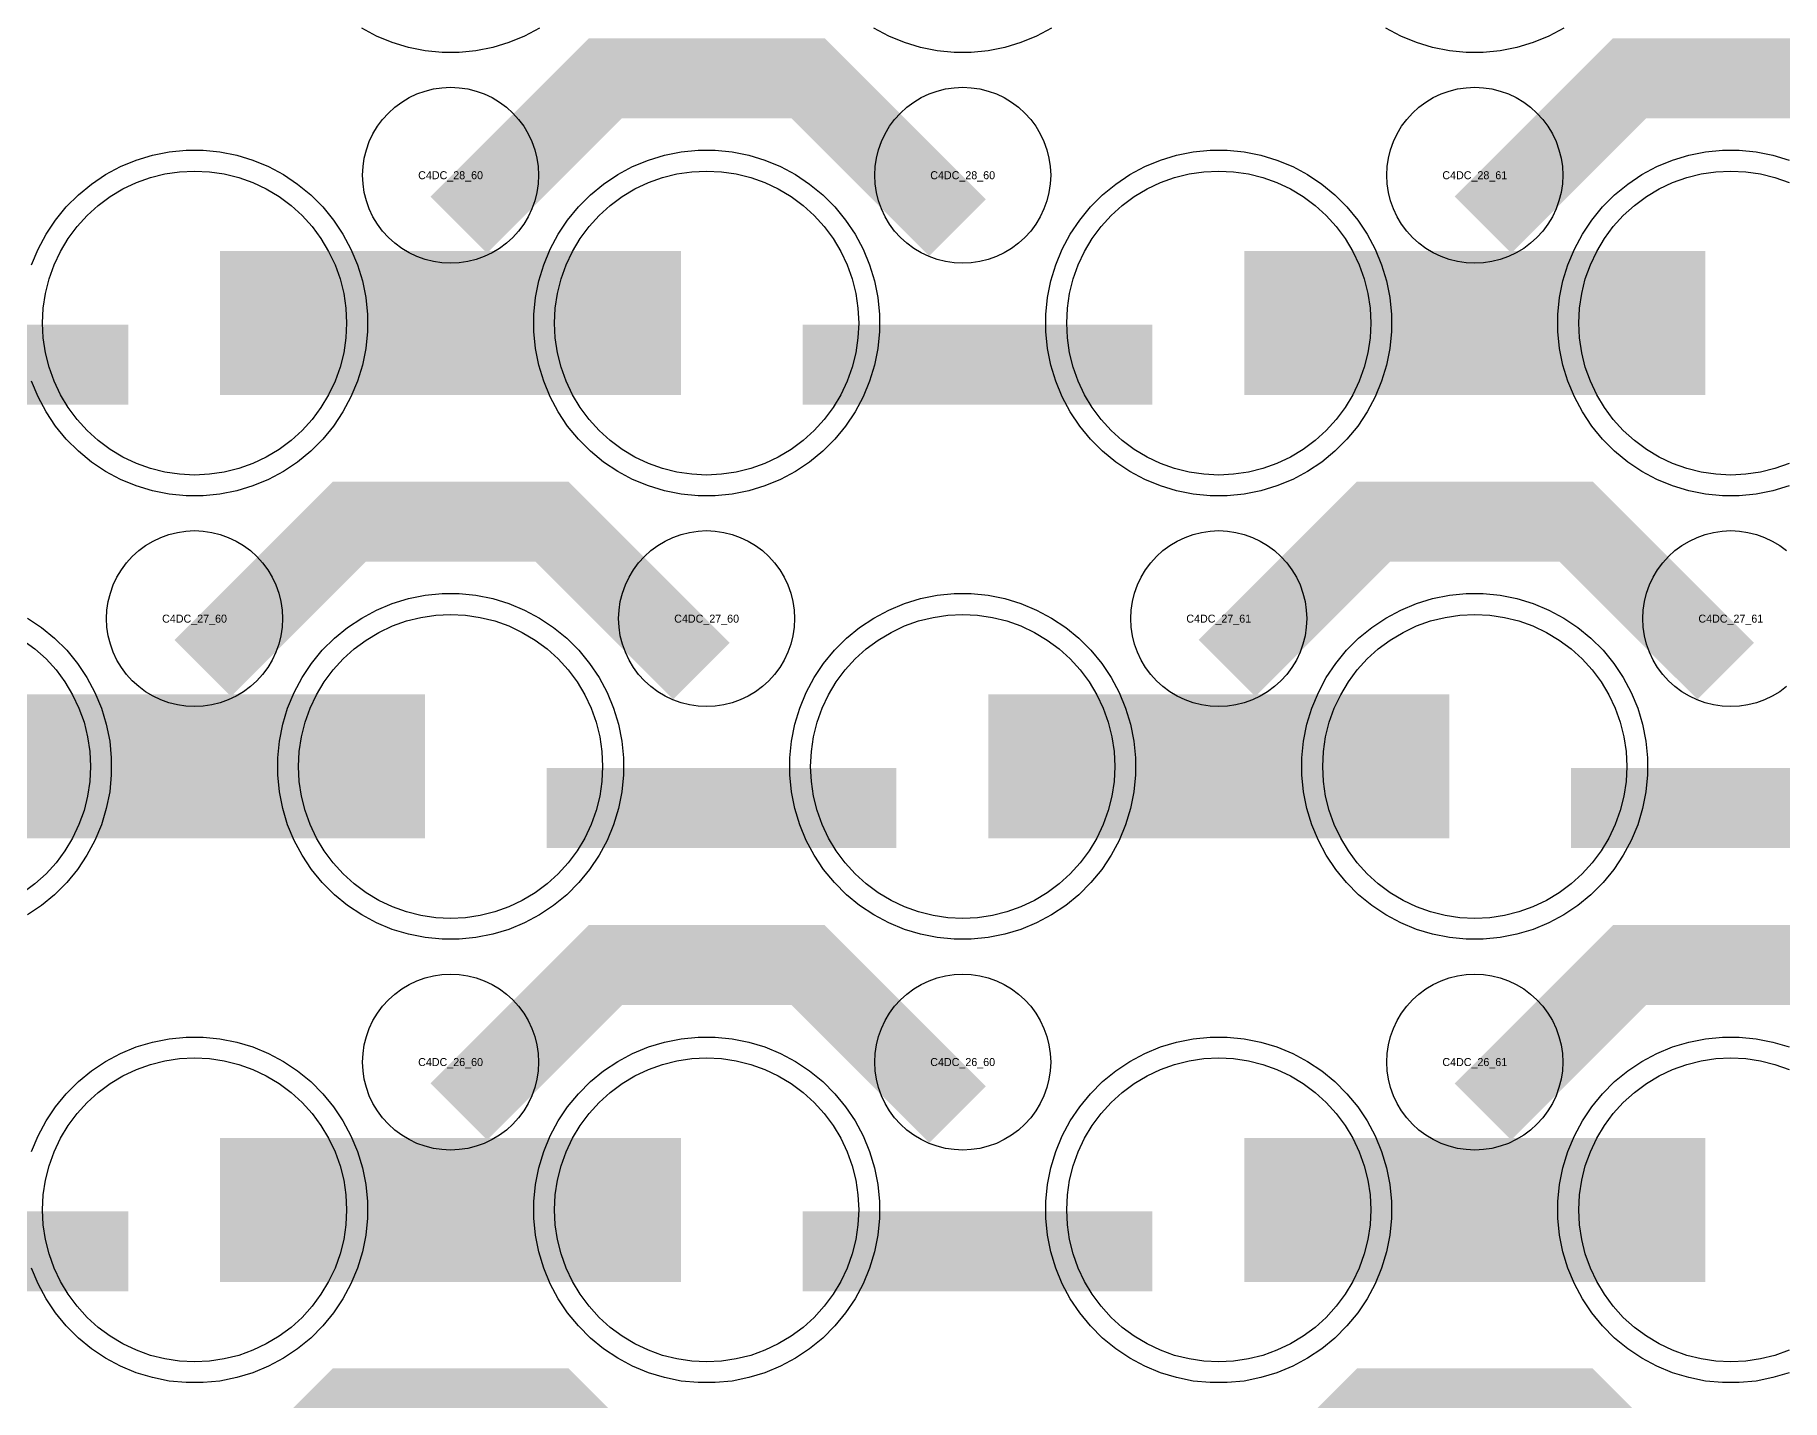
# Model space of a CAD drawing. Extents: x -11880 to 11880, y -14992 to 14992.
# Drawn here: x 7150 to 7696, y -11296 to -10870 of the extents above; entities that cross this region are included whole.
import ezdxf
from ezdxf.enums import TextEntityAlignment as Align

# ---------------------------------------------------------------- set-up
doc = ezdxf.new("R2010")
doc.units = 0
doc.header["$MEASUREMENT"] = 0
for name, color, linetype in [('GDS_775_DT_237', 138, 'CONTINUOUS'), ('RDL1_FS', 34, 'CONTINUOUS'), ('RDL_BS', 160, 'CONTINUOUS')]:
    doc.layers.add(name, color=color, linetype=linetype)

msp = doc.modelspace()

# ---------------------------------------------------------------- linework, layer by layer
at = {"layer": 'RDL1_FS', "color": 241, "true_color": 0xf7abae}
for points in [[(7200, -11007.279), (7195.343, -11007.05), (7190.732, -11006.366), (7186.209, -11005.234), (7181.819, -11003.662), (7177.605, -11001.67), (7173.605, -10999.272), (7169.86, -10996.494), (7166.406, -10993.364), (7163.276, -10989.91), (7160.498, -10986.165), (7158.1, -10982.165), (7156.108, -10977.951), (7154.536, -10973.561), (7153.404, -10969.038), (7152.72, -10964.427), (7152.491, -10959.77), (7152.72, -10955.113), (7153.404, -10950.502), (7154.536, -10945.979), (7156.108, -10941.589), (7158.1, -10937.375), (7160.498, -10933.375), (7163.276, -10929.63), (7166.406, -10926.176), (7169.86, -10923.046), (7173.605, -10920.268), (7177.605, -10917.87), (7181.819, -10915.878), (7186.209, -10914.306), (7190.732, -10913.174), (7195.343, -10912.49), (7200, -10912.261), (7204.657, -10912.49), (7209.268, -10913.174), (7213.791, -10914.306), (7218.181, -10915.878), (7222.395, -10917.87), (7226.395, -10920.268), (7230.14, -10923.046), (7233.594, -10926.176), (7236.724, -10929.63), (7239.502, -10933.375), (7241.9, -10937.375), (7243.892, -10941.589), (7245.464, -10945.979), (7246.596, -10950.502), (7247.28, -10955.113), (7247.509, -10959.77), (7247.28, -10964.427), (7246.596, -10969.038), (7245.464, -10973.561), (7243.892, -10977.951), (7241.9, -10982.165), (7239.502, -10986.165), (7236.724, -10989.91), (7233.594, -10993.364), (7230.14, -10996.494), (7226.395, -10999.272), (7222.395, -11001.67), (7218.181, -11003.662), (7213.791, -11005.234), (7209.268, -11006.366), (7204.657, -11007.05)], [(7360, -11007.279), (7355.343, -11007.05), (7350.732, -11006.366), (7346.209, -11005.234), (7341.819, -11003.662), (7337.605, -11001.67), (7333.605, -10999.272), (7329.86, -10996.494), (7326.406, -10993.364), (7323.276, -10989.91), (7320.498, -10986.165), (7318.1, -10982.165), (7316.108, -10977.951), (7314.536, -10973.561), (7313.404, -10969.038), (7312.72, -10964.427), (7312.491, -10959.77), (7312.72, -10955.113), (7313.404, -10950.502), (7314.536, -10945.979), (7316.108, -10941.589), (7318.1, -10937.375), (7320.498, -10933.375), (7323.276, -10929.63), (7326.406, -10926.176), (7329.86, -10923.046), (7333.605, -10920.268), (7337.605, -10917.87), (7341.819, -10915.878), (7346.209, -10914.306), (7350.732, -10913.174), (7355.343, -10912.49), (7360, -10912.261), (7364.657, -10912.49), (7369.268, -10913.174), (7373.791, -10914.306), (7378.181, -10915.878), (7382.395, -10917.87), (7386.395, -10920.268), (7390.14, -10923.046), (7393.594, -10926.176), (7396.724, -10929.63), (7399.502, -10933.375), (7401.9, -10937.375), (7403.892, -10941.589), (7405.464, -10945.979), (7406.596, -10950.502), (7407.28, -10955.113), (7407.509, -10959.77), (7407.28, -10964.427), (7406.596, -10969.038), (7405.464, -10973.561), (7403.892, -10977.951), (7401.9, -10982.165), (7399.502, -10986.165), (7396.724, -10989.91), (7393.594, -10993.364), (7390.14, -10996.494), (7386.395, -10999.272), (7382.395, -11001.67), (7378.181, -11003.662), (7373.791, -11005.234), (7369.268, -11006.366), (7364.657, -11007.05)], [(7520, -11007.279), (7515.343, -11007.05), (7510.732, -11006.366), (7506.209, -11005.234), (7501.819, -11003.662), (7497.605, -11001.67), (7493.605, -10999.272), (7489.86, -10996.494), (7486.406, -10993.364), (7483.276, -10989.91), (7480.498, -10986.165), (7478.1, -10982.165), (7476.108, -10977.951), (7474.536, -10973.561), (7473.404, -10969.038), (7472.72, -10964.427), (7472.491, -10959.77), (7472.72, -10955.113), (7473.404, -10950.502), (7474.536, -10945.979), (7476.108, -10941.589), (7478.1, -10937.375), (7480.498, -10933.375), (7483.276, -10929.63), (7486.406, -10926.176), (7489.86, -10923.046), (7493.605, -10920.268), (7497.605, -10917.87), (7501.819, -10915.878), (7506.209, -10914.306), (7510.732, -10913.174), (7515.343, -10912.49), (7520, -10912.261), (7524.657, -10912.49), (7529.268, -10913.174), (7533.791, -10914.306), (7538.181, -10915.878), (7542.395, -10917.87), (7546.395, -10920.268), (7550.14, -10923.046), (7553.594, -10926.176), (7556.724, -10929.63), (7559.502, -10933.375), (7561.9, -10937.375), (7563.892, -10941.589), (7565.464, -10945.979), (7566.596, -10950.502), (7567.28, -10955.113), (7567.509, -10959.77), (7567.28, -10964.427), (7566.596, -10969.038), (7565.464, -10973.561), (7563.892, -10977.951), (7561.9, -10982.165), (7559.502, -10986.165), (7556.724, -10989.91), (7553.594, -10993.364), (7550.14, -10996.494), (7546.395, -10999.272), (7542.395, -11001.67), (7538.181, -11003.662), (7533.791, -11005.234), (7529.268, -11006.366), (7524.657, -11007.05)], [(7280, -11145.844), (7275.343, -11145.615), (7270.732, -11144.931), (7266.209, -11143.799), (7261.819, -11142.227), (7257.605, -11140.235), (7253.605, -11137.837), (7249.86, -11135.059), (7246.406, -11131.929), (7243.276, -11128.475), (7240.498, -11124.73), (7238.1, -11120.73), (7236.108, -11116.516), (7234.536, -11112.126), (7233.404, -11107.603), (7232.72, -11102.992), (7232.491, -11098.335), (7232.72, -11093.678), (7233.404, -11089.067), (7234.536, -11084.544), (7236.108, -11080.154), (7238.1, -11075.94), (7240.498, -11071.94), (7243.276, -11068.195), (7246.406, -11064.741), (7249.86, -11061.611), (7253.605, -11058.833), (7257.605, -11056.435), (7261.819, -11054.443), (7266.209, -11052.871), (7270.732, -11051.739), (7275.343, -11051.055), (7280, -11050.826), (7284.657, -11051.055), (7289.268, -11051.739), (7293.791, -11052.871), (7298.181, -11054.443), (7302.395, -11056.435), (7306.395, -11058.833), (7310.14, -11061.611), (7313.594, -11064.741), (7316.724, -11068.195), (7319.502, -11071.94), (7321.9, -11075.94), (7323.892, -11080.154), (7325.464, -11084.544), (7326.596, -11089.067), (7327.28, -11093.678), (7327.509, -11098.335), (7327.28, -11102.992), (7326.596, -11107.603), (7325.464, -11112.126), (7323.892, -11116.516), (7321.9, -11120.73), (7319.502, -11124.73), (7316.724, -11128.475), (7313.594, -11131.929), (7310.14, -11135.059), (7306.395, -11137.837), (7302.395, -11140.235), (7298.181, -11142.227), (7293.791, -11143.799), (7289.268, -11144.931), (7284.657, -11145.615)], [(7440, -11145.844), (7435.343, -11145.615), (7430.732, -11144.931), (7426.209, -11143.799), (7421.819, -11142.227), (7417.605, -11140.235), (7413.605, -11137.837), (7409.86, -11135.059), (7406.406, -11131.929), (7403.276, -11128.475), (7400.498, -11124.73), (7398.1, -11120.73), (7396.108, -11116.516), (7394.536, -11112.126), (7393.404, -11107.603), (7392.72, -11102.992), (7392.491, -11098.335), (7392.72, -11093.678), (7393.404, -11089.067), (7394.536, -11084.544), (7396.108, -11080.154), (7398.1, -11075.94), (7400.498, -11071.94), (7403.276, -11068.195), (7406.406, -11064.741), (7409.86, -11061.611), (7413.605, -11058.833), (7417.605, -11056.435), (7421.819, -11054.443), (7426.209, -11052.871), (7430.732, -11051.739), (7435.343, -11051.055), (7440, -11050.826), (7444.657, -11051.055), (7449.268, -11051.739), (7453.791, -11052.871), (7458.181, -11054.443), (7462.395, -11056.435), (7466.395, -11058.833), (7470.14, -11061.611), (7473.594, -11064.741), (7476.724, -11068.195), (7479.502, -11071.94), (7481.9, -11075.94), (7483.892, -11080.154), (7485.464, -11084.544), (7486.596, -11089.067), (7487.28, -11093.678), (7487.509, -11098.335), (7487.28, -11102.992), (7486.596, -11107.603), (7485.464, -11112.126), (7483.892, -11116.516), (7481.9, -11120.73), (7479.502, -11124.73), (7476.724, -11128.475), (7473.594, -11131.929), (7470.14, -11135.059), (7466.395, -11137.837), (7462.395, -11140.235), (7458.181, -11142.227), (7453.791, -11143.799), (7449.268, -11144.931), (7444.657, -11145.615)], [(7600, -11145.844), (7595.343, -11145.615), (7590.732, -11144.931), (7586.209, -11143.799), (7581.819, -11142.227), (7577.605, -11140.235), (7573.605, -11137.837), (7569.86, -11135.059), (7566.406, -11131.929), (7563.276, -11128.475), (7560.498, -11124.73), (7558.1, -11120.73), (7556.108, -11116.516), (7554.536, -11112.126), (7553.404, -11107.603), (7552.72, -11102.992), (7552.491, -11098.335), (7552.72, -11093.678), (7553.404, -11089.067), (7554.536, -11084.544), (7556.108, -11080.154), (7558.1, -11075.94), (7560.498, -11071.94), (7563.276, -11068.195), (7566.406, -11064.741), (7569.86, -11061.611), (7573.605, -11058.833), (7577.605, -11056.435), (7581.819, -11054.443), (7586.209, -11052.871), (7590.732, -11051.739), (7595.343, -11051.055), (7600, -11050.826), (7604.657, -11051.055), (7609.268, -11051.739), (7613.791, -11052.871), (7618.181, -11054.443), (7622.395, -11056.435), (7626.395, -11058.833), (7630.14, -11061.611), (7633.594, -11064.741), (7636.724, -11068.195), (7639.502, -11071.94), (7641.9, -11075.94), (7643.892, -11080.154), (7645.464, -11084.544), (7646.596, -11089.067), (7647.28, -11093.678), (7647.509, -11098.335), (7647.28, -11102.992), (7646.596, -11107.603), (7645.464, -11112.126), (7643.892, -11116.516), (7641.9, -11120.73), (7639.502, -11124.73), (7636.724, -11128.475), (7633.594, -11131.929), (7630.14, -11135.059), (7626.395, -11137.837), (7622.395, -11140.235), (7618.181, -11142.227), (7613.791, -11143.799), (7609.268, -11144.931), (7604.657, -11145.615)]]:
    msp.add_lwpolyline(points, close=True, dxfattribs=at)
for points in [[(7698.181, -11003.662), (7693.791, -11005.234), (7689.268, -11006.366), (7684.657, -11007.05), (7680, -11007.279), (7675.343, -11007.05), (7670.732, -11006.366), (7666.209, -11005.234), (7661.819, -11003.662), (7657.605, -11001.67), (7653.605, -10999.272), (7649.86, -10996.494), (7646.406, -10993.364), (7643.276, -10989.91), (7640.498, -10986.165), (7638.1, -10982.165), (7636.108, -10977.951), (7634.536, -10973.561), (7633.404, -10969.038), (7632.72, -10964.427), (7632.491, -10959.77), (7632.72, -10955.113), (7633.404, -10950.502), (7634.536, -10945.979), (7636.108, -10941.589), (7638.1, -10937.375), (7640.498, -10933.375), (7643.276, -10929.63), (7646.406, -10926.176), (7649.86, -10923.046), (7653.605, -10920.268), (7657.605, -10917.87), (7661.819, -10915.878), (7666.209, -10914.306), (7670.732, -10913.174), (7675.343, -10912.49), (7680, -10912.261), (7684.657, -10912.49), (7689.268, -10913.174), (7693.791, -10914.306), (7698.181, -10915.878)], [(7146.395, -11058.833), (7150.14, -11061.611), (7153.594, -11064.741), (7156.724, -11068.195), (7159.502, -11071.94), (7161.9, -11075.94), (7163.892, -11080.154), (7165.464, -11084.544), (7166.596, -11089.067), (7167.28, -11093.678), (7167.509, -11098.335), (7167.28, -11102.992), (7166.596, -11107.603), (7165.464, -11112.126), (7163.892, -11116.516), (7161.9, -11120.73), (7159.502, -11124.73), (7156.724, -11128.475), (7153.594, -11131.929), (7150.14, -11135.059), (7146.395, -11137.837)]]:
    msp.add_lwpolyline(points, dxfattribs=at)
for points in [[(7208.002, -10959.77, 45, 45, 0), (7280.002, -10959.77, 45, 45, 0)], [(7280.002, -10959.77, 45, 45, 0), (7352.002, -10959.77, 45, 45, 0)], [(7528.002, -10959.77, 45, 45, 0), (7600.002, -10959.77, 45, 45, 0)], [(7600.002, -10959.77, 45, 45, 0), (7672.002, -10959.77, 45, 45, 0)], [(7128.002, -11098.335, 45, 45, 0), (7200.002, -11098.335, 45, 45, 0)], [(7200.002, -11098.335, 45, 45, 0), (7272.002, -11098.335, 45, 45, 0)], [(7448.002, -11098.335, 45, 45, 0), (7520.002, -11098.335, 45, 45, 0)], [(7520.002, -11098.335, 45, 45, 0), (7592.002, -11098.335, 45, 45, 0)]]:
    msp.add_lwpolyline(points, format="xyseb", dxfattribs=at)
at = {"layer": 'RDL1_FS'}
for points in [[(7200, -11284.409), (7195.343, -11284.18), (7190.732, -11283.496), (7186.209, -11282.364), (7181.819, -11280.792), (7177.605, -11278.8), (7173.605, -11276.402), (7169.86, -11273.624), (7166.406, -11270.494), (7163.276, -11267.04), (7160.498, -11263.295), (7158.1, -11259.295), (7156.108, -11255.081), (7154.536, -11250.691), (7153.404, -11246.168), (7152.72, -11241.557), (7152.491, -11236.9), (7152.72, -11232.243), (7153.404, -11227.632), (7154.536, -11223.109), (7156.108, -11218.719), (7158.1, -11214.505), (7160.498, -11210.505), (7163.276, -11206.76), (7166.406, -11203.306), (7169.86, -11200.176), (7173.605, -11197.398), (7177.605, -11195), (7181.819, -11193.008), (7186.209, -11191.436), (7190.732, -11190.304), (7195.343, -11189.62), (7200, -11189.391), (7204.657, -11189.62), (7209.268, -11190.304), (7213.791, -11191.436), (7218.181, -11193.008), (7222.395, -11195), (7226.395, -11197.398), (7230.14, -11200.176), (7233.594, -11203.306), (7236.724, -11206.76), (7239.502, -11210.505), (7241.9, -11214.505), (7243.892, -11218.719), (7245.464, -11223.109), (7246.596, -11227.632), (7247.28, -11232.243), (7247.509, -11236.9), (7247.28, -11241.557), (7246.596, -11246.168), (7245.464, -11250.691), (7243.892, -11255.081), (7241.9, -11259.295), (7239.502, -11263.295), (7236.724, -11267.04), (7233.594, -11270.494), (7230.14, -11273.624), (7226.395, -11276.402), (7222.395, -11278.8), (7218.181, -11280.792), (7213.791, -11282.364), (7209.268, -11283.496), (7204.657, -11284.18)], [(7360, -11284.409), (7355.343, -11284.18), (7350.732, -11283.496), (7346.209, -11282.364), (7341.819, -11280.792), (7337.605, -11278.8), (7333.605, -11276.402), (7329.86, -11273.624), (7326.406, -11270.494), (7323.276, -11267.04), (7320.498, -11263.295), (7318.1, -11259.295), (7316.108, -11255.081), (7314.536, -11250.691), (7313.404, -11246.168), (7312.72, -11241.557), (7312.491, -11236.9), (7312.72, -11232.243), (7313.404, -11227.632), (7314.536, -11223.109), (7316.108, -11218.719), (7318.1, -11214.505), (7320.498, -11210.505), (7323.276, -11206.76), (7326.406, -11203.306), (7329.86, -11200.176), (7333.605, -11197.398), (7337.605, -11195), (7341.819, -11193.008), (7346.209, -11191.436), (7350.732, -11190.304), (7355.343, -11189.62), (7360, -11189.391), (7364.657, -11189.62), (7369.268, -11190.304), (7373.791, -11191.436), (7378.181, -11193.008), (7382.395, -11195), (7386.395, -11197.398), (7390.14, -11200.176), (7393.594, -11203.306), (7396.724, -11206.76), (7399.502, -11210.505), (7401.9, -11214.505), (7403.892, -11218.719), (7405.464, -11223.109), (7406.596, -11227.632), (7407.28, -11232.243), (7407.509, -11236.9), (7407.28, -11241.557), (7406.596, -11246.168), (7405.464, -11250.691), (7403.892, -11255.081), (7401.9, -11259.295), (7399.502, -11263.295), (7396.724, -11267.04), (7393.594, -11270.494), (7390.14, -11273.624), (7386.395, -11276.402), (7382.395, -11278.8), (7378.181, -11280.792), (7373.791, -11282.364), (7369.268, -11283.496), (7364.657, -11284.18)], [(7520, -11284.409), (7515.343, -11284.18), (7510.732, -11283.496), (7506.209, -11282.364), (7501.819, -11280.792), (7497.605, -11278.8), (7493.605, -11276.402), (7489.86, -11273.624), (7486.406, -11270.494), (7483.276, -11267.04), (7480.498, -11263.295), (7478.1, -11259.295), (7476.108, -11255.081), (7474.536, -11250.691), (7473.404, -11246.168), (7472.72, -11241.557), (7472.491, -11236.9), (7472.72, -11232.243), (7473.404, -11227.632), (7474.536, -11223.109), (7476.108, -11218.719), (7478.1, -11214.505), (7480.498, -11210.505), (7483.276, -11206.76), (7486.406, -11203.306), (7489.86, -11200.176), (7493.605, -11197.398), (7497.605, -11195), (7501.819, -11193.008), (7506.209, -11191.436), (7510.732, -11190.304), (7515.343, -11189.62), (7520, -11189.391), (7524.657, -11189.62), (7529.268, -11190.304), (7533.791, -11191.436), (7538.181, -11193.008), (7542.395, -11195), (7546.395, -11197.398), (7550.14, -11200.176), (7553.594, -11203.306), (7556.724, -11206.76), (7559.502, -11210.505), (7561.9, -11214.505), (7563.892, -11218.719), (7565.464, -11223.109), (7566.596, -11227.632), (7567.28, -11232.243), (7567.509, -11236.9), (7567.28, -11241.557), (7566.596, -11246.168), (7565.464, -11250.691), (7563.892, -11255.081), (7561.9, -11259.295), (7559.502, -11263.295), (7556.724, -11267.04), (7553.594, -11270.494), (7550.14, -11273.624), (7546.395, -11276.402), (7542.395, -11278.8), (7538.181, -11280.792), (7533.791, -11282.364), (7529.268, -11283.496), (7524.657, -11284.18)]]:
    msp.add_lwpolyline(points, close=True, dxfattribs=at)
msp.add_lwpolyline([(7698.181, -11280.792), (7693.791, -11282.364), (7689.268, -11283.496), (7684.657, -11284.18), (7680, -11284.409), (7675.343, -11284.18), (7670.732, -11283.496), (7666.209, -11282.364), (7661.819, -11280.792), (7657.605, -11278.8), (7653.605, -11276.402), (7649.86, -11273.624), (7646.406, -11270.494), (7643.276, -11267.04), (7640.498, -11263.295), (7638.1, -11259.295), (7636.108, -11255.081), (7634.536, -11250.691), (7633.404, -11246.168), (7632.72, -11241.557), (7632.491, -11236.9), (7632.72, -11232.243), (7633.404, -11227.632), (7634.536, -11223.109), (7636.108, -11218.719), (7638.1, -11214.505), (7640.498, -11210.505), (7643.276, -11206.76), (7646.406, -11203.306), (7649.86, -11200.176), (7653.605, -11197.398), (7657.605, -11195), (7661.819, -11193.008), (7666.209, -11191.436), (7670.732, -11190.304), (7675.343, -11189.62), (7680, -11189.391), (7684.657, -11189.62), (7689.268, -11190.304), (7693.791, -11191.436), (7698.181, -11193.008)], dxfattribs=at)
for points in [[(7208.002, -11236.9, 45, 45, 0), (7280.002, -11236.9, 45, 45, 0)], [(7280.002, -11236.9, 45, 45, 0), (7352.002, -11236.9, 45, 45, 0)], [(7528.002, -11236.9, 45, 45, 0), (7600.002, -11236.9, 45, 45, 0)], [(7600.002, -11236.9, 45, 45, 0), (7672.002, -11236.9, 45, 45, 0)]]:
    msp.add_lwpolyline(points, format="xyseb", dxfattribs=at)
at = {"layer": 'RDL_BS'}
for points in [[(7307.777, -10867.588), (7303.115, -10870.08), (7298.205, -10872.111), (7293.165, -10873.642), (7287.938, -10874.688), (7282.644, -10875.205), (7277.356, -10875.205), (7272.062, -10874.688), (7266.835, -10873.642), (7261.795, -10872.111), (7256.885, -10870.08), (7252.223, -10867.588)], [(7467.777, -10867.588), (7463.115, -10870.08), (7458.205, -10872.111), (7453.165, -10873.642), (7447.938, -10874.688), (7442.644, -10875.205), (7437.356, -10875.205), (7432.062, -10874.688), (7426.835, -10873.642), (7421.795, -10872.111), (7416.885, -10870.08), (7412.223, -10867.588)], [(7627.777, -10867.588), (7623.115, -10870.08), (7618.205, -10872.111), (7613.165, -10873.642), (7607.938, -10874.688), (7602.644, -10875.205), (7597.356, -10875.205), (7592.062, -10874.688), (7586.835, -10873.642), (7581.795, -10872.111), (7576.885, -10870.08), (7572.223, -10867.588)], [(7697.443, -11073.401), (7695.28, -11075.004), (7692.956, -11076.397), (7690.519, -11077.549), (7687.984, -11078.456), (7685.365, -11079.113), (7682.693, -11079.509), (7680, -11079.641), (7677.307, -11079.509), (7674.635, -11079.113), (7672.016, -11078.456), (7669.481, -11077.549), (7667.044, -11076.397), (7664.72, -11075.004), (7662.557, -11073.401), (7660.558, -11071.589), (7658.746, -11069.59), (7657.143, -11067.427), (7655.75, -11065.103), (7654.598, -11062.666), (7653.691, -11060.131), (7653.034, -11057.512), (7652.638, -11054.84), (7652.506, -11052.147), (7652.638, -11049.454), (7653.034, -11046.782), (7653.691, -11044.163), (7654.598, -11041.628), (7655.75, -11039.191), (7657.143, -11036.867), (7658.746, -11034.704), (7660.558, -11032.705), (7662.557, -11030.893), (7664.72, -11029.29), (7667.044, -11027.897), (7669.481, -11026.745), (7672.016, -11025.838), (7674.635, -11025.181), (7677.307, -11024.785), (7680, -11024.653), (7682.693, -11024.785), (7685.365, -11025.181), (7687.984, -11025.838), (7690.519, -11026.745), (7692.956, -11027.897), (7695.28, -11029.29), (7697.443, -11030.893)], [(7149.094, -11218.695), (7151.125, -11213.785), (7153.617, -11209.123), (7156.564, -11204.709), (7159.926, -11200.608), (7163.708, -11196.826), (7167.809, -11193.464), (7172.223, -11190.517), (7176.885, -11188.025), (7181.795, -11185.994), (7186.835, -11184.463), (7192.062, -11183.417), (7197.356, -11182.9), (7202.644, -11182.9), (7207.938, -11183.417), (7213.165, -11184.463), (7218.205, -11185.994), (7223.115, -11188.025), (7227.777, -11190.517), (7232.191, -11193.464), (7236.292, -11196.826), (7240.074, -11200.608), (7243.436, -11204.709), (7246.383, -11209.123), (7248.875, -11213.785), (7250.906, -11218.695), (7252.437, -11223.735), (7253.483, -11228.962), (7254, -11234.256), (7254, -11239.544), (7253.483, -11244.838), (7252.437, -11250.065), (7250.906, -11255.105), (7248.875, -11260.015), (7246.383, -11264.677), (7243.436, -11269.091), (7240.074, -11273.192), (7236.292, -11276.974), (7232.191, -11280.336), (7227.777, -11283.283), (7223.115, -11285.775), (7218.205, -11287.806), (7213.165, -11289.337), (7207.938, -11290.383), (7202.644, -11290.9), (7197.356, -11290.9), (7192.062, -11290.383), (7186.835, -11289.337), (7181.795, -11287.806), (7176.885, -11285.775), (7172.223, -11283.283), (7167.809, -11280.336), (7163.708, -11276.974), (7159.926, -11273.192), (7156.564, -11269.091), (7153.617, -11264.677), (7151.125, -11260.015), (7149.094, -11255.105)], [(7698.205, -11287.806), (7693.165, -11289.337), (7687.938, -11290.383), (7682.644, -11290.9), (7677.356, -11290.9), (7672.062, -11290.383), (7666.835, -11289.337), (7661.795, -11287.806), (7656.885, -11285.775), (7652.223, -11283.283), (7647.809, -11280.336), (7643.708, -11276.974), (7639.926, -11273.192), (7636.564, -11269.091), (7633.617, -11264.677), (7631.125, -11260.015), (7629.094, -11255.105), (7627.563, -11250.065), (7626.517, -11244.838), (7626, -11239.544), (7626, -11234.256), (7626.517, -11228.962), (7627.563, -11223.735), (7629.094, -11218.695), (7631.125, -11213.785), (7633.617, -11209.123), (7636.564, -11204.709), (7639.926, -11200.608), (7643.708, -11196.826), (7647.809, -11193.464), (7652.223, -11190.517), (7656.885, -11188.025), (7661.795, -11185.994), (7666.835, -11184.463), (7672.062, -11183.417), (7677.356, -11182.9), (7682.644, -11182.9), (7687.938, -11183.417), (7693.165, -11184.463), (7698.205, -11185.994)]]:
    msp.add_lwpolyline(points, dxfattribs=at)
for points in [[(7282.562, -10929.084, 25, 25, 0), (7328.377, -10883.269, 25, 25, 0), (7361.93, -10883.269, 25, 25, 0)], [(7438.401, -10929.983, 25, 25, 0), (7391.687, -10883.269, 25, 25, 0), (7361.929, -10883.269, 25, 25, 0)], [(7602.562, -10929.084, 25, 25, 0), (7648.377, -10883.269, 25, 25, 0), (7681.93, -10883.269, 25, 25, 0)], [(7758.401, -10929.983, 25, 25, 0), (7711.687, -10883.269, 25, 25, 0), (7681.929, -10883.269, 25, 25, 0)], [(7202.562, -11067.649, 25, 25, 0), (7248.377, -11021.834, 25, 25, 0), (7281.93, -11021.834, 25, 25, 0)], [(7358.401, -11068.548, 25, 25, 0), (7311.687, -11021.834, 25, 25, 0), (7281.929, -11021.834, 25, 25, 0)], [(7522.562, -11067.649, 25, 25, 0), (7568.377, -11021.834, 25, 25, 0), (7601.93, -11021.834, 25, 25, 0)], [(7678.401, -11068.548, 25, 25, 0), (7631.687, -11021.834, 25, 25, 0), (7601.929, -11021.834, 25, 25, 0)], [(7282.562, -11206.214, 25, 25, 0), (7328.377, -11160.399, 25, 25, 0), (7361.93, -11160.399, 25, 25, 0)], [(7438.401, -11207.113, 25, 25, 0), (7391.687, -11160.399, 25, 25, 0), (7361.929, -11160.399, 25, 25, 0)], [(7602.562, -11206.214, 25, 25, 0), (7648.377, -11160.399, 25, 25, 0), (7681.93, -11160.399, 25, 25, 0)], [(7758.401, -11207.113, 25, 25, 0), (7711.687, -11160.399, 25, 25, 0), (7681.929, -11160.399, 25, 25, 0)], [(7070.016, -11249.913, 25, 25, 0), (7179.281, -11249.913, 25, 25, 0)], [(7390.016, -11249.913, 25, 25, 0), (7499.281, -11249.913, 25, 25, 0)], [(7202.562, -11344.774, 25, 25, 0), (7248.377, -11298.959, 25, 25, 0), (7281.93, -11298.959, 25, 25, 0)], [(7358.401, -11345.673, 25, 25, 0), (7311.687, -11298.959, 25, 25, 0), (7281.929, -11298.959, 25, 25, 0)], [(7522.562, -11344.774, 25, 25, 0), (7568.377, -11298.959, 25, 25, 0), (7601.93, -11298.959, 25, 25, 0)], [(7678.401, -11345.673, 25, 25, 0), (7631.687, -11298.959, 25, 25, 0), (7601.929, -11298.959, 25, 25, 0)]]:
    msp.add_lwpolyline(points, format="xyseb", dxfattribs=at)
for points in [[(7280, -10941.076), (7277.307, -10940.944), (7274.635, -10940.548), (7272.016, -10939.891), (7269.481, -10938.984), (7267.044, -10937.832), (7264.72, -10936.439), (7262.557, -10934.836), (7260.558, -10933.024), (7258.746, -10931.025), (7257.143, -10928.862), (7255.75, -10926.538), (7254.598, -10924.101), (7253.691, -10921.566), (7253.034, -10918.947), (7252.638, -10916.275), (7252.506, -10913.582), (7252.638, -10910.889), (7253.034, -10908.217), (7253.691, -10905.598), (7254.598, -10903.063), (7255.75, -10900.626), (7257.143, -10898.302), (7258.746, -10896.139), (7260.558, -10894.14), (7262.557, -10892.328), (7264.72, -10890.725), (7267.044, -10889.332), (7269.481, -10888.18), (7272.016, -10887.273), (7274.635, -10886.616), (7277.307, -10886.22), (7280, -10886.088), (7282.693, -10886.22), (7285.365, -10886.616), (7287.984, -10887.273), (7290.519, -10888.18), (7292.956, -10889.332), (7295.28, -10890.725), (7297.443, -10892.328), (7299.442, -10894.14), (7301.254, -10896.139), (7302.857, -10898.302), (7304.25, -10900.626), (7305.402, -10903.063), (7306.309, -10905.598), (7306.966, -10908.217), (7307.362, -10910.889), (7307.494, -10913.582), (7307.362, -10916.275), (7306.966, -10918.947), (7306.309, -10921.566), (7305.402, -10924.101), (7304.25, -10926.538), (7302.857, -10928.862), (7301.254, -10931.025), (7299.442, -10933.024), (7297.443, -10934.836), (7295.28, -10936.439), (7292.956, -10937.832), (7290.519, -10938.984), (7287.984, -10939.891), (7285.365, -10940.548), (7282.693, -10940.944)], [(7440, -10941.076), (7437.307, -10940.944), (7434.635, -10940.548), (7432.016, -10939.891), (7429.481, -10938.984), (7427.044, -10937.832), (7424.72, -10936.439), (7422.557, -10934.836), (7420.558, -10933.024), (7418.746, -10931.025), (7417.143, -10928.862), (7415.75, -10926.538), (7414.598, -10924.101), (7413.691, -10921.566), (7413.034, -10918.947), (7412.638, -10916.275), (7412.506, -10913.582), (7412.638, -10910.889), (7413.034, -10908.217), (7413.691, -10905.598), (7414.598, -10903.063), (7415.75, -10900.626), (7417.143, -10898.302), (7418.746, -10896.139), (7420.558, -10894.14), (7422.557, -10892.328), (7424.72, -10890.725), (7427.044, -10889.332), (7429.481, -10888.18), (7432.016, -10887.273), (7434.635, -10886.616), (7437.307, -10886.22), (7440, -10886.088), (7442.693, -10886.22), (7445.365, -10886.616), (7447.984, -10887.273), (7450.519, -10888.18), (7452.956, -10889.332), (7455.28, -10890.725), (7457.443, -10892.328), (7459.442, -10894.14), (7461.254, -10896.139), (7462.857, -10898.302), (7464.25, -10900.626), (7465.402, -10903.063), (7466.309, -10905.598), (7466.966, -10908.217), (7467.362, -10910.889), (7467.494, -10913.582), (7467.362, -10916.275), (7466.966, -10918.947), (7466.309, -10921.566), (7465.402, -10924.101), (7464.25, -10926.538), (7462.857, -10928.862), (7461.254, -10931.025), (7459.442, -10933.024), (7457.443, -10934.836), (7455.28, -10936.439), (7452.956, -10937.832), (7450.519, -10938.984), (7447.984, -10939.891), (7445.365, -10940.548), (7442.693, -10940.944)], [(7600, -10941.076), (7597.307, -10940.944), (7594.635, -10940.548), (7592.016, -10939.891), (7589.481, -10938.984), (7587.044, -10937.832), (7584.72, -10936.439), (7582.557, -10934.836), (7580.558, -10933.024), (7578.746, -10931.025), (7577.143, -10928.862), (7575.75, -10926.538), (7574.598, -10924.101), (7573.691, -10921.566), (7573.034, -10918.947), (7572.638, -10916.275), (7572.506, -10913.582), (7572.638, -10910.889), (7573.034, -10908.217), (7573.691, -10905.598), (7574.598, -10903.063), (7575.75, -10900.626), (7577.143, -10898.302), (7578.746, -10896.139), (7580.558, -10894.14), (7582.557, -10892.328), (7584.72, -10890.725), (7587.044, -10889.332), (7589.481, -10888.18), (7592.016, -10887.273), (7594.635, -10886.616), (7597.307, -10886.22), (7600, -10886.088), (7602.693, -10886.22), (7605.365, -10886.616), (7607.984, -10887.273), (7610.519, -10888.18), (7612.956, -10889.332), (7615.28, -10890.725), (7617.443, -10892.328), (7619.442, -10894.14), (7621.254, -10896.139), (7622.857, -10898.302), (7624.25, -10900.626), (7625.402, -10903.063), (7626.309, -10905.598), (7626.966, -10908.217), (7627.362, -10910.889), (7627.494, -10913.582), (7627.362, -10916.275), (7626.966, -10918.947), (7626.309, -10921.566), (7625.402, -10924.101), (7624.25, -10926.538), (7622.857, -10928.862), (7621.254, -10931.025), (7619.442, -10933.024), (7617.443, -10934.836), (7615.28, -10936.439), (7612.956, -10937.832), (7610.519, -10938.984), (7607.984, -10939.891), (7605.365, -10940.548), (7602.693, -10940.944)], [(7200, -11079.641), (7197.307, -11079.509), (7194.635, -11079.113), (7192.016, -11078.456), (7189.481, -11077.549), (7187.044, -11076.397), (7184.72, -11075.004), (7182.557, -11073.401), (7180.558, -11071.589), (7178.746, -11069.59), (7177.143, -11067.427), (7175.75, -11065.103), (7174.598, -11062.666), (7173.691, -11060.131), (7173.034, -11057.512), (7172.638, -11054.84), (7172.506, -11052.147), (7172.638, -11049.454), (7173.034, -11046.782), (7173.691, -11044.163), (7174.598, -11041.628), (7175.75, -11039.191), (7177.143, -11036.867), (7178.746, -11034.704), (7180.558, -11032.705), (7182.557, -11030.893), (7184.72, -11029.29), (7187.044, -11027.897), (7189.481, -11026.745), (7192.016, -11025.838), (7194.635, -11025.181), (7197.307, -11024.785), (7200, -11024.653), (7202.693, -11024.785), (7205.365, -11025.181), (7207.984, -11025.838), (7210.519, -11026.745), (7212.956, -11027.897), (7215.28, -11029.29), (7217.443, -11030.893), (7219.442, -11032.705), (7221.254, -11034.704), (7222.857, -11036.867), (7224.25, -11039.191), (7225.402, -11041.628), (7226.309, -11044.163), (7226.966, -11046.782), (7227.362, -11049.454), (7227.494, -11052.147), (7227.362, -11054.84), (7226.966, -11057.512), (7226.309, -11060.131), (7225.402, -11062.666), (7224.25, -11065.103), (7222.857, -11067.427), (7221.254, -11069.59), (7219.442, -11071.589), (7217.443, -11073.401), (7215.28, -11075.004), (7212.956, -11076.397), (7210.519, -11077.549), (7207.984, -11078.456), (7205.365, -11079.113), (7202.693, -11079.509)], [(7360, -11079.641), (7357.307, -11079.509), (7354.635, -11079.113), (7352.016, -11078.456), (7349.481, -11077.549), (7347.044, -11076.397), (7344.72, -11075.004), (7342.557, -11073.401), (7340.558, -11071.589), (7338.746, -11069.59), (7337.143, -11067.427), (7335.75, -11065.103), (7334.598, -11062.666), (7333.691, -11060.131), (7333.034, -11057.512), (7332.638, -11054.84), (7332.506, -11052.147), (7332.638, -11049.454), (7333.034, -11046.782), (7333.691, -11044.163), (7334.598, -11041.628), (7335.75, -11039.191), (7337.143, -11036.867), (7338.746, -11034.704), (7340.558, -11032.705), (7342.557, -11030.893), (7344.72, -11029.29), (7347.044, -11027.897), (7349.481, -11026.745), (7352.016, -11025.838), (7354.635, -11025.181), (7357.307, -11024.785), (7360, -11024.653), (7362.693, -11024.785), (7365.365, -11025.181), (7367.984, -11025.838), (7370.519, -11026.745), (7372.956, -11027.897), (7375.28, -11029.29), (7377.443, -11030.893), (7379.442, -11032.705), (7381.254, -11034.704), (7382.857, -11036.867), (7384.25, -11039.191), (7385.402, -11041.628), (7386.309, -11044.163), (7386.966, -11046.782), (7387.362, -11049.454), (7387.494, -11052.147), (7387.362, -11054.84), (7386.966, -11057.512), (7386.309, -11060.131), (7385.402, -11062.666), (7384.25, -11065.103), (7382.857, -11067.427), (7381.254, -11069.59), (7379.442, -11071.589), (7377.443, -11073.401), (7375.28, -11075.004), (7372.956, -11076.397), (7370.519, -11077.549), (7367.984, -11078.456), (7365.365, -11079.113), (7362.693, -11079.509)], [(7520, -11079.641), (7517.307, -11079.509), (7514.635, -11079.113), (7512.016, -11078.456), (7509.481, -11077.549), (7507.044, -11076.397), (7504.72, -11075.004), (7502.557, -11073.401), (7500.558, -11071.589), (7498.746, -11069.59), (7497.143, -11067.427), (7495.75, -11065.103), (7494.598, -11062.666), (7493.691, -11060.131), (7493.034, -11057.512), (7492.638, -11054.84), (7492.506, -11052.147), (7492.638, -11049.454), (7493.034, -11046.782), (7493.691, -11044.163), (7494.598, -11041.628), (7495.75, -11039.191), (7497.143, -11036.867), (7498.746, -11034.704), (7500.558, -11032.705), (7502.557, -11030.893), (7504.72, -11029.29), (7507.044, -11027.897), (7509.481, -11026.745), (7512.016, -11025.838), (7514.635, -11025.181), (7517.307, -11024.785), (7520, -11024.653), (7522.693, -11024.785), (7525.365, -11025.181), (7527.984, -11025.838), (7530.519, -11026.745), (7532.956, -11027.897), (7535.28, -11029.29), (7537.443, -11030.893), (7539.442, -11032.705), (7541.254, -11034.704), (7542.857, -11036.867), (7544.25, -11039.191), (7545.402, -11041.628), (7546.309, -11044.163), (7546.966, -11046.782), (7547.362, -11049.454), (7547.494, -11052.147), (7547.362, -11054.84), (7546.966, -11057.512), (7546.309, -11060.131), (7545.402, -11062.666), (7544.25, -11065.103), (7542.857, -11067.427), (7541.254, -11069.59), (7539.442, -11071.589), (7537.443, -11073.401), (7535.28, -11075.004), (7532.956, -11076.397), (7530.519, -11077.549), (7527.984, -11078.456), (7525.365, -11079.113), (7522.693, -11079.509)], [(7280, -11218.206), (7277.307, -11218.074), (7274.635, -11217.678), (7272.016, -11217.021), (7269.481, -11216.114), (7267.044, -11214.962), (7264.72, -11213.569), (7262.557, -11211.966), (7260.558, -11210.154), (7258.746, -11208.155), (7257.143, -11205.992), (7255.75, -11203.668), (7254.598, -11201.231), (7253.691, -11198.696), (7253.034, -11196.077), (7252.638, -11193.405), (7252.506, -11190.712), (7252.638, -11188.019), (7253.034, -11185.347), (7253.691, -11182.728), (7254.598, -11180.193), (7255.75, -11177.756), (7257.143, -11175.432), (7258.746, -11173.269), (7260.558, -11171.27), (7262.557, -11169.458), (7264.72, -11167.855), (7267.044, -11166.462), (7269.481, -11165.31), (7272.016, -11164.403), (7274.635, -11163.746), (7277.307, -11163.35), (7280, -11163.218), (7282.693, -11163.35), (7285.365, -11163.746), (7287.984, -11164.403), (7290.519, -11165.31), (7292.956, -11166.462), (7295.28, -11167.855), (7297.443, -11169.458), (7299.442, -11171.27), (7301.254, -11173.269), (7302.857, -11175.432), (7304.25, -11177.756), (7305.402, -11180.193), (7306.309, -11182.728), (7306.966, -11185.347), (7307.362, -11188.019), (7307.494, -11190.712), (7307.362, -11193.405), (7306.966, -11196.077), (7306.309, -11198.696), (7305.402, -11201.231), (7304.25, -11203.668), (7302.857, -11205.992), (7301.254, -11208.155), (7299.442, -11210.154), (7297.443, -11211.966), (7295.28, -11213.569), (7292.956, -11214.962), (7290.519, -11216.114), (7287.984, -11217.021), (7285.365, -11217.678), (7282.693, -11218.074)], [(7440, -11218.206), (7437.307, -11218.074), (7434.635, -11217.678), (7432.016, -11217.021), (7429.481, -11216.114), (7427.044, -11214.962), (7424.72, -11213.569), (7422.557, -11211.966), (7420.558, -11210.154), (7418.746, -11208.155), (7417.143, -11205.992), (7415.75, -11203.668), (7414.598, -11201.231), (7413.691, -11198.696), (7413.034, -11196.077), (7412.638, -11193.405), (7412.506, -11190.712), (7412.638, -11188.019), (7413.034, -11185.347), (7413.691, -11182.728), (7414.598, -11180.193), (7415.75, -11177.756), (7417.143, -11175.432), (7418.746, -11173.269), (7420.558, -11171.27), (7422.557, -11169.458), (7424.72, -11167.855), (7427.044, -11166.462), (7429.481, -11165.31), (7432.016, -11164.403), (7434.635, -11163.746), (7437.307, -11163.35), (7440, -11163.218), (7442.693, -11163.35), (7445.365, -11163.746), (7447.984, -11164.403), (7450.519, -11165.31), (7452.956, -11166.462), (7455.28, -11167.855), (7457.443, -11169.458), (7459.442, -11171.27), (7461.254, -11173.269), (7462.857, -11175.432), (7464.25, -11177.756), (7465.402, -11180.193), (7466.309, -11182.728), (7466.966, -11185.347), (7467.362, -11188.019), (7467.494, -11190.712), (7467.362, -11193.405), (7466.966, -11196.077), (7466.309, -11198.696), (7465.402, -11201.231), (7464.25, -11203.668), (7462.857, -11205.992), (7461.254, -11208.155), (7459.442, -11210.154), (7457.443, -11211.966), (7455.28, -11213.569), (7452.956, -11214.962), (7450.519, -11216.114), (7447.984, -11217.021), (7445.365, -11217.678), (7442.693, -11218.074)], [(7600, -11218.206), (7597.307, -11218.074), (7594.635, -11217.678), (7592.016, -11217.021), (7589.481, -11216.114), (7587.044, -11214.962), (7584.72, -11213.569), (7582.557, -11211.966), (7580.558, -11210.154), (7578.746, -11208.155), (7577.143, -11205.992), (7575.75, -11203.668), (7574.598, -11201.231), (7573.691, -11198.696), (7573.034, -11196.077), (7572.638, -11193.405), (7572.506, -11190.712), (7572.638, -11188.019), (7573.034, -11185.347), (7573.691, -11182.728), (7574.598, -11180.193), (7575.75, -11177.756), (7577.143, -11175.432), (7578.746, -11173.269), (7580.558, -11171.27), (7582.557, -11169.458), (7584.72, -11167.855), (7587.044, -11166.462), (7589.481, -11165.31), (7592.016, -11164.403), (7594.635, -11163.746), (7597.307, -11163.35), (7600, -11163.218), (7602.693, -11163.35), (7605.365, -11163.746), (7607.984, -11164.403), (7610.519, -11165.31), (7612.956, -11166.462), (7615.28, -11167.855), (7617.443, -11169.458), (7619.442, -11171.27), (7621.254, -11173.269), (7622.857, -11175.432), (7624.25, -11177.756), (7625.402, -11180.193), (7626.309, -11182.728), (7626.966, -11185.347), (7627.362, -11188.019), (7627.494, -11190.712), (7627.362, -11193.405), (7626.966, -11196.077), (7626.309, -11198.696), (7625.402, -11201.231), (7624.25, -11203.668), (7622.857, -11205.992), (7621.254, -11208.155), (7619.442, -11210.154), (7617.443, -11211.966), (7615.28, -11213.569), (7612.956, -11214.962), (7610.519, -11216.114), (7607.984, -11217.021), (7605.365, -11217.678), (7602.693, -11218.074)], [(7357.356, -11290.9), (7352.062, -11290.383), (7346.835, -11289.337), (7341.795, -11287.806), (7336.885, -11285.775), (7332.223, -11283.283), (7327.809, -11280.336), (7323.708, -11276.974), (7319.926, -11273.192), (7316.564, -11269.091), (7313.617, -11264.677), (7311.125, -11260.015), (7309.094, -11255.105), (7307.563, -11250.065), (7306.517, -11244.838), (7306, -11239.544), (7306, -11234.256), (7306.517, -11228.962), (7307.563, -11223.735), (7309.094, -11218.695), (7311.125, -11213.785), (7313.617, -11209.123), (7316.564, -11204.709), (7319.926, -11200.608), (7323.708, -11196.826), (7327.809, -11193.464), (7332.223, -11190.517), (7336.885, -11188.025), (7341.795, -11185.994), (7346.835, -11184.463), (7352.062, -11183.417), (7357.356, -11182.9), (7362.644, -11182.9), (7367.938, -11183.417), (7373.165, -11184.463), (7378.205, -11185.994), (7383.115, -11188.025), (7387.777, -11190.517), (7392.191, -11193.464), (7396.292, -11196.826), (7400.074, -11200.608), (7403.436, -11204.709), (7406.383, -11209.123), (7408.875, -11213.785), (7410.906, -11218.695), (7412.437, -11223.735), (7413.483, -11228.962), (7414, -11234.256), (7414, -11239.544), (7413.483, -11244.838), (7412.437, -11250.065), (7410.906, -11255.105), (7408.875, -11260.015), (7406.383, -11264.677), (7403.436, -11269.091), (7400.074, -11273.192), (7396.292, -11276.974), (7392.191, -11280.336), (7387.777, -11283.283), (7383.115, -11285.775), (7378.205, -11287.806), (7373.165, -11289.337), (7367.938, -11290.383), (7362.644, -11290.9)], [(7517.356, -11290.9), (7512.062, -11290.383), (7506.835, -11289.337), (7501.795, -11287.806), (7496.885, -11285.775), (7492.223, -11283.283), (7487.809, -11280.336), (7483.708, -11276.974), (7479.926, -11273.192), (7476.564, -11269.091), (7473.617, -11264.677), (7471.125, -11260.015), (7469.094, -11255.105), (7467.563, -11250.065), (7466.517, -11244.838), (7466, -11239.544), (7466, -11234.256), (7466.517, -11228.962), (7467.563, -11223.735), (7469.094, -11218.695), (7471.125, -11213.785), (7473.617, -11209.123), (7476.564, -11204.709), (7479.926, -11200.608), (7483.708, -11196.826), (7487.809, -11193.464), (7492.223, -11190.517), (7496.885, -11188.025), (7501.795, -11185.994), (7506.835, -11184.463), (7512.062, -11183.417), (7517.356, -11182.9), (7522.644, -11182.9), (7527.938, -11183.417), (7533.165, -11184.463), (7538.205, -11185.994), (7543.115, -11188.025), (7547.777, -11190.517), (7552.191, -11193.464), (7556.292, -11196.826), (7560.074, -11200.608), (7563.436, -11204.709), (7566.383, -11209.123), (7568.875, -11213.785), (7570.906, -11218.695), (7572.437, -11223.735), (7573.483, -11228.962), (7574, -11234.256), (7574, -11239.544), (7573.483, -11244.838), (7572.437, -11250.065), (7570.906, -11255.105), (7568.875, -11260.015), (7566.383, -11264.677), (7563.436, -11269.091), (7560.074, -11273.192), (7556.292, -11276.974), (7552.191, -11280.336), (7547.777, -11283.283), (7543.115, -11285.775), (7538.205, -11287.806), (7533.165, -11289.337), (7527.938, -11290.383), (7522.644, -11290.9)]]:
    msp.add_lwpolyline(points, close=True, dxfattribs=at)
at = {"layer": 'RDL_BS', "color": 241, "true_color": 0xf7abae}
for points in [[(7149.094, -10941.565), (7151.125, -10936.655), (7153.617, -10931.993), (7156.564, -10927.579), (7159.926, -10923.478), (7163.708, -10919.696), (7167.809, -10916.334), (7172.223, -10913.387), (7176.885, -10910.895), (7181.795, -10908.864), (7186.835, -10907.333), (7192.062, -10906.287), (7197.356, -10905.77), (7202.644, -10905.77), (7207.938, -10906.287), (7213.165, -10907.333), (7218.205, -10908.864), (7223.115, -10910.895), (7227.777, -10913.387), (7232.191, -10916.334), (7236.292, -10919.696), (7240.074, -10923.478), (7243.436, -10927.579), (7246.383, -10931.993), (7248.875, -10936.655), (7250.906, -10941.565), (7252.437, -10946.605), (7253.483, -10951.832), (7254, -10957.126), (7254, -10962.414), (7253.483, -10967.708), (7252.437, -10972.935), (7250.906, -10977.975), (7248.875, -10982.885), (7246.383, -10987.547), (7243.436, -10991.961), (7240.074, -10996.062), (7236.292, -10999.844), (7232.191, -11003.206), (7227.777, -11006.153), (7223.115, -11008.645), (7218.205, -11010.676), (7213.165, -11012.207), (7207.938, -11013.253), (7202.644, -11013.77), (7197.356, -11013.77), (7192.062, -11013.253), (7186.835, -11012.207), (7181.795, -11010.676), (7176.885, -11008.645), (7172.223, -11006.153), (7167.809, -11003.206), (7163.708, -10999.844), (7159.926, -10996.062), (7156.564, -10991.961), (7153.617, -10987.547), (7151.125, -10982.885), (7149.094, -10977.975)], [(7698.205, -11010.676), (7693.165, -11012.207), (7687.938, -11013.253), (7682.644, -11013.77), (7677.356, -11013.77), (7672.062, -11013.253), (7666.835, -11012.207), (7661.795, -11010.676), (7656.885, -11008.645), (7652.223, -11006.153), (7647.809, -11003.206), (7643.708, -10999.844), (7639.926, -10996.062), (7636.564, -10991.961), (7633.617, -10987.547), (7631.125, -10982.885), (7629.094, -10977.975), (7627.563, -10972.935), (7626.517, -10967.708), (7626, -10962.414), (7626, -10957.126), (7626.517, -10951.832), (7627.563, -10946.605), (7629.094, -10941.565), (7631.125, -10936.655), (7633.617, -10931.993), (7636.564, -10927.579), (7639.926, -10923.478), (7643.708, -10919.696), (7647.809, -10916.334), (7652.223, -10913.387), (7656.885, -10910.895), (7661.795, -10908.864), (7666.835, -10907.333), (7672.062, -10906.287), (7677.356, -10905.77), (7682.644, -10905.77), (7687.938, -10906.287), (7693.165, -10907.333), (7698.205, -10908.864)], [(7147.777, -11051.952), (7152.191, -11054.899), (7156.292, -11058.261), (7160.074, -11062.043), (7163.436, -11066.144), (7166.383, -11070.558), (7168.875, -11075.22), (7170.906, -11080.13), (7172.437, -11085.17), (7173.483, -11090.397), (7174, -11095.691), (7174, -11100.979), (7173.483, -11106.273), (7172.437, -11111.5), (7170.906, -11116.54), (7168.875, -11121.45), (7166.383, -11126.112), (7163.436, -11130.526), (7160.074, -11134.627), (7156.292, -11138.409), (7152.191, -11141.771), (7147.777, -11144.718)]]:
    msp.add_lwpolyline(points, dxfattribs=at)
for points in [[(7357.356, -11013.77), (7352.062, -11013.253), (7346.835, -11012.207), (7341.795, -11010.676), (7336.885, -11008.645), (7332.223, -11006.153), (7327.809, -11003.206), (7323.708, -10999.844), (7319.926, -10996.062), (7316.564, -10991.961), (7313.617, -10987.547), (7311.125, -10982.885), (7309.094, -10977.975), (7307.563, -10972.935), (7306.517, -10967.708), (7306, -10962.414), (7306, -10957.126), (7306.517, -10951.832), (7307.563, -10946.605), (7309.094, -10941.565), (7311.125, -10936.655), (7313.617, -10931.993), (7316.564, -10927.579), (7319.926, -10923.478), (7323.708, -10919.696), (7327.809, -10916.334), (7332.223, -10913.387), (7336.885, -10910.895), (7341.795, -10908.864), (7346.835, -10907.333), (7352.062, -10906.287), (7357.356, -10905.77), (7362.644, -10905.77), (7367.938, -10906.287), (7373.165, -10907.333), (7378.205, -10908.864), (7383.115, -10910.895), (7387.777, -10913.387), (7392.191, -10916.334), (7396.292, -10919.696), (7400.074, -10923.478), (7403.436, -10927.579), (7406.383, -10931.993), (7408.875, -10936.655), (7410.906, -10941.565), (7412.437, -10946.605), (7413.483, -10951.832), (7414, -10957.126), (7414, -10962.414), (7413.483, -10967.708), (7412.437, -10972.935), (7410.906, -10977.975), (7408.875, -10982.885), (7406.383, -10987.547), (7403.436, -10991.961), (7400.074, -10996.062), (7396.292, -10999.844), (7392.191, -11003.206), (7387.777, -11006.153), (7383.115, -11008.645), (7378.205, -11010.676), (7373.165, -11012.207), (7367.938, -11013.253), (7362.644, -11013.77)], [(7517.356, -11013.77), (7512.062, -11013.253), (7506.835, -11012.207), (7501.795, -11010.676), (7496.885, -11008.645), (7492.223, -11006.153), (7487.809, -11003.206), (7483.708, -10999.844), (7479.926, -10996.062), (7476.564, -10991.961), (7473.617, -10987.547), (7471.125, -10982.885), (7469.094, -10977.975), (7467.563, -10972.935), (7466.517, -10967.708), (7466, -10962.414), (7466, -10957.126), (7466.517, -10951.832), (7467.563, -10946.605), (7469.094, -10941.565), (7471.125, -10936.655), (7473.617, -10931.993), (7476.564, -10927.579), (7479.926, -10923.478), (7483.708, -10919.696), (7487.809, -10916.334), (7492.223, -10913.387), (7496.885, -10910.895), (7501.795, -10908.864), (7506.835, -10907.333), (7512.062, -10906.287), (7517.356, -10905.77), (7522.644, -10905.77), (7527.938, -10906.287), (7533.165, -10907.333), (7538.205, -10908.864), (7543.115, -10910.895), (7547.777, -10913.387), (7552.191, -10916.334), (7556.292, -10919.696), (7560.074, -10923.478), (7563.436, -10927.579), (7566.383, -10931.993), (7568.875, -10936.655), (7570.906, -10941.565), (7572.437, -10946.605), (7573.483, -10951.832), (7574, -10957.126), (7574, -10962.414), (7573.483, -10967.708), (7572.437, -10972.935), (7570.906, -10977.975), (7568.875, -10982.885), (7566.383, -10987.547), (7563.436, -10991.961), (7560.074, -10996.062), (7556.292, -10999.844), (7552.191, -11003.206), (7547.777, -11006.153), (7543.115, -11008.645), (7538.205, -11010.676), (7533.165, -11012.207), (7527.938, -11013.253), (7522.644, -11013.77)], [(7277.356, -11152.335), (7272.062, -11151.818), (7266.835, -11150.772), (7261.795, -11149.241), (7256.885, -11147.21), (7252.223, -11144.718), (7247.809, -11141.771), (7243.708, -11138.409), (7239.926, -11134.627), (7236.564, -11130.526), (7233.617, -11126.112), (7231.125, -11121.45), (7229.094, -11116.54), (7227.563, -11111.5), (7226.517, -11106.273), (7226, -11100.979), (7226, -11095.691), (7226.517, -11090.397), (7227.563, -11085.17), (7229.094, -11080.13), (7231.125, -11075.22), (7233.617, -11070.558), (7236.564, -11066.144), (7239.926, -11062.043), (7243.708, -11058.261), (7247.809, -11054.899), (7252.223, -11051.952), (7256.885, -11049.46), (7261.795, -11047.429), (7266.835, -11045.898), (7272.062, -11044.852), (7277.356, -11044.335), (7282.644, -11044.335), (7287.938, -11044.852), (7293.165, -11045.898), (7298.205, -11047.429), (7303.115, -11049.46), (7307.777, -11051.952), (7312.191, -11054.899), (7316.292, -11058.261), (7320.074, -11062.043), (7323.436, -11066.144), (7326.383, -11070.558), (7328.875, -11075.22), (7330.906, -11080.13), (7332.437, -11085.17), (7333.483, -11090.397), (7334, -11095.691), (7334, -11100.979), (7333.483, -11106.273), (7332.437, -11111.5), (7330.906, -11116.54), (7328.875, -11121.45), (7326.383, -11126.112), (7323.436, -11130.526), (7320.074, -11134.627), (7316.292, -11138.409), (7312.191, -11141.771), (7307.777, -11144.718), (7303.115, -11147.21), (7298.205, -11149.241), (7293.165, -11150.772), (7287.938, -11151.818), (7282.644, -11152.335)], [(7437.356, -11152.335), (7432.062, -11151.818), (7426.835, -11150.772), (7421.795, -11149.241), (7416.885, -11147.21), (7412.223, -11144.718), (7407.809, -11141.771), (7403.708, -11138.409), (7399.926, -11134.627), (7396.564, -11130.526), (7393.617, -11126.112), (7391.125, -11121.45), (7389.094, -11116.54), (7387.563, -11111.5), (7386.517, -11106.273), (7386, -11100.979), (7386, -11095.691), (7386.517, -11090.397), (7387.563, -11085.17), (7389.094, -11080.13), (7391.125, -11075.22), (7393.617, -11070.558), (7396.564, -11066.144), (7399.926, -11062.043), (7403.708, -11058.261), (7407.809, -11054.899), (7412.223, -11051.952), (7416.885, -11049.46), (7421.795, -11047.429), (7426.835, -11045.898), (7432.062, -11044.852), (7437.356, -11044.335), (7442.644, -11044.335), (7447.938, -11044.852), (7453.165, -11045.898), (7458.205, -11047.429), (7463.115, -11049.46), (7467.777, -11051.952), (7472.191, -11054.899), (7476.292, -11058.261), (7480.074, -11062.043), (7483.436, -11066.144), (7486.383, -11070.558), (7488.875, -11075.22), (7490.906, -11080.13), (7492.437, -11085.17), (7493.483, -11090.397), (7494, -11095.691), (7494, -11100.979), (7493.483, -11106.273), (7492.437, -11111.5), (7490.906, -11116.54), (7488.875, -11121.45), (7486.383, -11126.112), (7483.436, -11130.526), (7480.074, -11134.627), (7476.292, -11138.409), (7472.191, -11141.771), (7467.777, -11144.718), (7463.115, -11147.21), (7458.205, -11149.241), (7453.165, -11150.772), (7447.938, -11151.818), (7442.644, -11152.335)], [(7597.356, -11152.335), (7592.062, -11151.818), (7586.835, -11150.772), (7581.795, -11149.241), (7576.885, -11147.21), (7572.223, -11144.718), (7567.809, -11141.771), (7563.708, -11138.409), (7559.926, -11134.627), (7556.564, -11130.526), (7553.617, -11126.112), (7551.125, -11121.45), (7549.094, -11116.54), (7547.563, -11111.5), (7546.517, -11106.273), (7546, -11100.979), (7546, -11095.691), (7546.517, -11090.397), (7547.563, -11085.17), (7549.094, -11080.13), (7551.125, -11075.22), (7553.617, -11070.558), (7556.564, -11066.144), (7559.926, -11062.043), (7563.708, -11058.261), (7567.809, -11054.899), (7572.223, -11051.952), (7576.885, -11049.46), (7581.795, -11047.429), (7586.835, -11045.898), (7592.062, -11044.852), (7597.356, -11044.335), (7602.644, -11044.335), (7607.938, -11044.852), (7613.165, -11045.898), (7618.205, -11047.429), (7623.115, -11049.46), (7627.777, -11051.952), (7632.191, -11054.899), (7636.292, -11058.261), (7640.074, -11062.043), (7643.436, -11066.144), (7646.383, -11070.558), (7648.875, -11075.22), (7650.906, -11080.13), (7652.437, -11085.17), (7653.483, -11090.397), (7654, -11095.691), (7654, -11100.979), (7653.483, -11106.273), (7652.437, -11111.5), (7650.906, -11116.54), (7648.875, -11121.45), (7646.383, -11126.112), (7643.436, -11130.526), (7640.074, -11134.627), (7636.292, -11138.409), (7632.191, -11141.771), (7627.777, -11144.718), (7623.115, -11147.21), (7618.205, -11149.241), (7613.165, -11150.772), (7607.938, -11151.818), (7602.644, -11152.335)]]:
    msp.add_lwpolyline(points, close=True, dxfattribs=at)
for points in [[(7070.016, -10972.783, 25, 25, 0), (7179.281, -10972.783, 25, 25, 0)], [(7390.016, -10972.783, 25, 25, 0), (7499.281, -10972.783, 25, 25, 0)], [(7310.016, -11111.348, 25, 25, 0), (7419.281, -11111.348, 25, 25, 0)], [(7630.016, -11111.348, 25, 25, 0), (7739.281, -11111.348, 25, 25, 0)]]:
    msp.add_lwpolyline(points, format="xyseb", dxfattribs=at)

# ---------------------------------------------------------------- texts
at = {"layer": 'GDS_775_DT_237'}
for s, p in [('C4DC_28_60', (7280, -10913.582)), ('C4DC_28_60', (7280, -10913.582)), ('C4DC_28_60', (7440, -10913.582)), ('C4DC_28_60', (7440, -10913.582)), ('C4DC_28_61', (7600, -10913.582)), ('C4DC_28_61', (7600, -10913.582)), ('C4DC_27_60', (7200, -11052.147)), ('C4DC_27_60', (7200, -11052.147)), ('C4DC_27_60', (7360, -11052.147)), ('C4DC_27_60', (7360, -11052.147)), ('C4DC_27_61', (7520, -11052.147)), ('C4DC_27_61', (7520, -11052.147)), ('C4DC_27_61', (7680, -11052.147)), ('C4DC_27_61', (7680, -11052.147)), ('C4DC_26_60', (7280, -11190.712)), ('C4DC_26_60', (7280, -11190.712)), ('C4DC_26_60', (7440, -11190.712)), ('C4DC_26_60', (7440, -11190.712)), ('C4DC_26_61', (7600, -11190.712)), ('C4DC_26_61', (7600, -11190.712))]:
    msp.add_text(s, height=2.5, dxfattribs=at).set_placement(p, align=Align.MIDDLE_CENTER)

doc.saveas('drawing.dxf')
